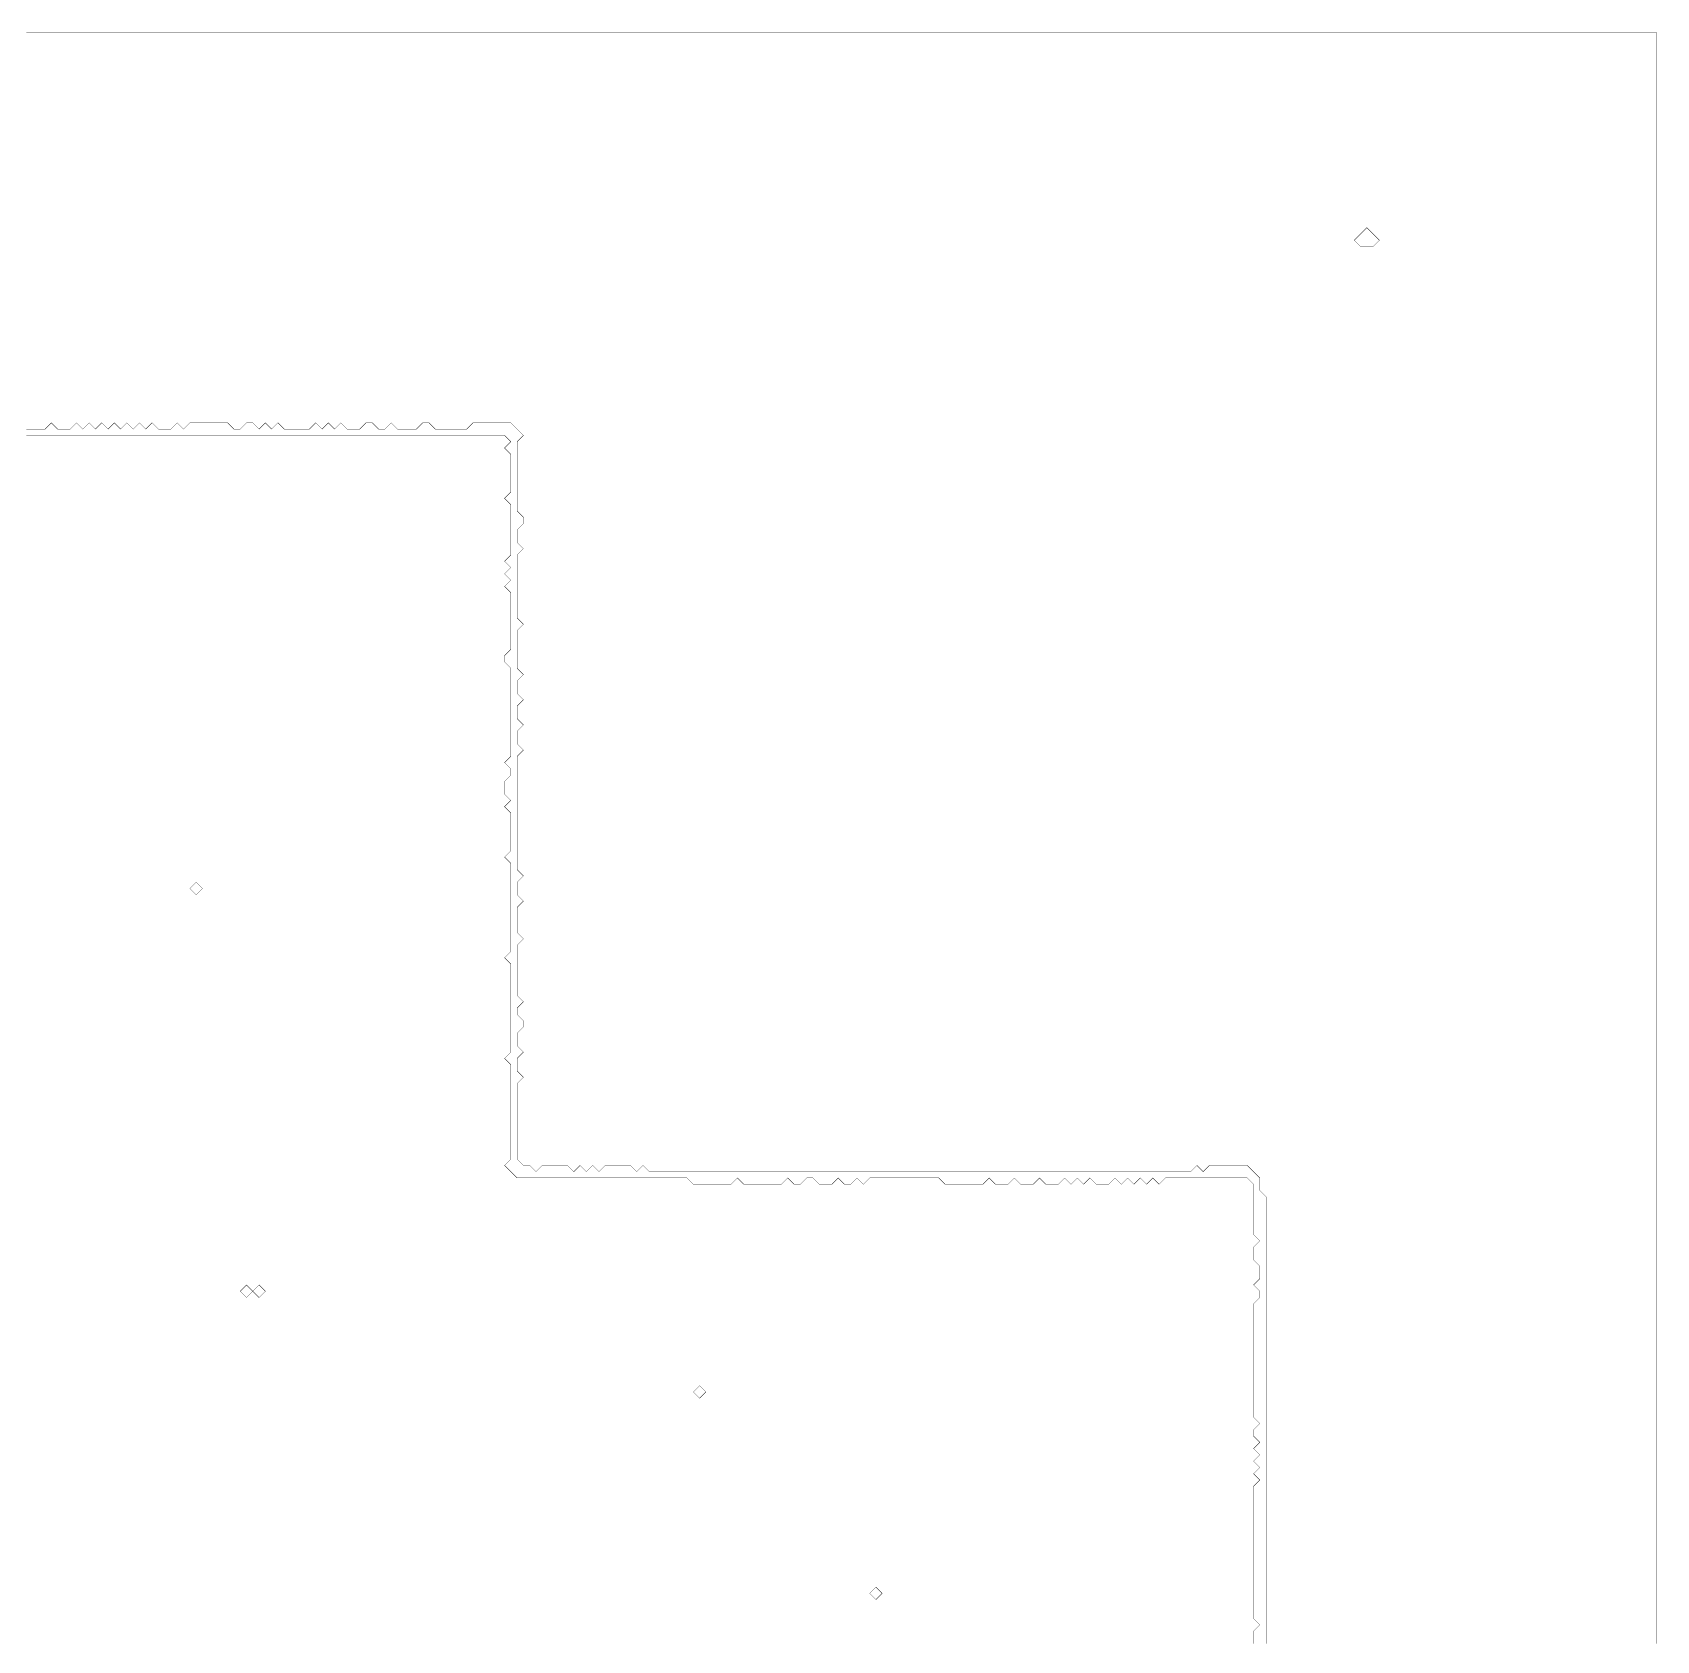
# Model space of a CAD drawing. Header units: metres. Extents: x 0 to 4911, y -4911 to 0.
# Drawn here: x 2431 to 4911, y -2455 to 0 of the extents above; entities that cross this region are included whole.
import ezdxf

# ---------------------------------------------------------------- set-up
doc = ezdxf.new("R2010")
doc.units = ezdxf.units.M
doc.layers.add('conductor', color=1, linetype='Continuous')
doc.layers.add('substrate', color=5, linetype='Continuous')

msp = doc.modelspace()

# ---------------------------------------------------------------- linework, layer by layer
at = {"layer": 'conductor', "const_width": 0.5}
msp.add_lwpolyline([(4295.390625, -2460), (4295.390625, -2450.390625), (4295.390625, -2440.78125), (4305, -2431.171875), (4295.390625, -2421.5625), (4295.390625, -2411.953125), (4295.390625, -2402.34375), (4295.390625, -2392.734375), (4295.390625, -2383.125), (4295.390625, -2373.515625), (4295.390625, -2363.90625), (4295.390625, -2354.296875), (4295.390625, -2344.6875), (4295.390625, -2335.078125), (4295.390625, -2325.46875), (4295.390625, -2315.859375), (4295.390625, -2306.25), (4295.390625, -2296.640625), (4295.390625, -2287.03125), (4295.390625, -2277.421875), (4295.390625, -2267.8125), (4295.390625, -2258.203125), (4295.390625, -2248.59375), (4295.390625, -2238.984375), (4295.390625, -2229.375), (4295.390625, -2219.765625), (4305, -2210.15625), (4295.390625, -2200.546875), (4305, -2190.9375), (4295.390625, -2181.328125), (4305, -2171.71875), (4295.390625, -2162.109375), (4305, -2152.5), (4295.390625, -2142.890625), (4295.390625, -2133.28125), (4305, -2123.671875), (4295.390625, -2114.0625), (4295.390625, -2104.453125), (4295.390625, -2094.84375), (4295.390625, -2085.234375), (4295.390625, -2075.625), (4295.390625, -2066.015625), (4295.390625, -2056.40625), (4295.390625, -2046.796875), (4295.390625, -2037.1875), (4295.390625, -2027.578125), (4295.390625, -2017.96875), (4295.390625, -2008.359375), (4295.390625, -1998.75), (4295.390625, -1989.140625), (4295.390625, -1979.53125), (4295.390625, -1969.921875), (4295.390625, -1960.3125), (4295.390625, -1950.703125), (4295.390625, -1941.09375), (4305, -1931.484375), (4305, -1921.875), (4295.390625, -1912.265625), (4305, -1902.65625), (4305, -1893.046875), (4305, -1883.4375), (4295.390625, -1873.828125), (4295.390625, -1864.21875), (4295.390625, -1854.609375), (4305, -1845), (4295.390625, -1835.390625), (4295.390625, -1825.78125), (4295.390625, -1816.171875), (4295.390625, -1806.5625), (4295.390625, -1796.953125), (4295.390625, -1787.34375), (4295.390625, -1777.734375), (4295.390625, -1768.125), (4295.390625, -1758.515625), (4285.78125, -1748.90625), (4276.171875, -1748.90625), (4266.5625, -1748.90625), (4256.953125, -1748.90625), (4247.34375, -1748.90625), (4237.734375, -1748.90625), (4228.125, -1748.90625), (4218.515625, -1748.90625), (4208.90625, -1748.90625), (4199.296875, -1748.90625), (4189.6875, -1748.90625), (4180.078125, -1748.90625), (4170.46875, -1748.90625), (4160.859375, -1748.90625), (4151.25, -1758.515625), (4141.640625, -1748.90625), (4132.03125, -1758.515625), (4122.421875, -1748.90625), (4112.8125, -1758.515625), (4103.203125, -1748.90625), (4093.59375, -1758.515625), (4083.984375, -1748.90625), (4074.375, -1758.515625), (4064.765625, -1758.515625), (4055.15625, -1758.515625), (4045.546875, -1748.90625), (4035.9375, -1758.515625), (4026.328125, -1748.90625), (4016.71875, -1758.515625), (4007.109375, -1748.90625), (3997.5, -1758.515625), (3987.890625, -1758.515625), (3978.28125, -1758.515625), (3968.671875, -1748.90625), (3959.0625, -1758.515625), (3949.453125, -1758.515625), (3939.84375, -1758.515625), (3930.234375, -1748.90625), (3920.625, -1758.515625), (3911.015625, -1758.515625), (3901.40625, -1758.515625), (3891.796875, -1748.90625), (3882.1875, -1758.515625), (3872.578125, -1758.515625), (3862.96875, -1758.515625), (3853.359375, -1758.515625), (3843.75, -1758.515625), (3834.140625, -1758.515625), (3824.53125, -1758.515625), (3814.921875, -1748.90625), (3805.3125, -1748.90625), (3795.703125, -1748.90625), (3786.09375, -1748.90625), (3776.484375, -1748.90625), (3766.875, -1748.90625), (3757.265625, -1748.90625), (3747.65625, -1748.90625), (3738.046875, -1748.90625), (3728.4375, -1748.90625), (3718.828125, -1748.90625), (3709.21875, -1748.90625), (3699.609375, -1758.515625), (3690, -1748.90625), (3680.390625, -1758.515625), (3670.78125, -1758.515625), (3661.171875, -1748.90625), (3651.5625, -1758.515625), (3641.953125, -1758.515625), (3632.34375, -1758.515625), (3622.734375, -1748.90625), (3613.125, -1748.90625), (3603.515625, -1758.515625), (3593.90625, -1758.515625), (3584.296875, -1748.90625), (3574.6875, -1758.515625), (3565.078125, -1758.515625), (3555.46875, -1758.515625), (3545.859375, -1758.515625), (3536.25, -1758.515625), (3526.640625, -1758.515625), (3517.03125, -1758.515625), (3507.421875, -1748.90625), (3497.8125, -1758.515625), (3488.203125, -1758.515625), (3478.59375, -1758.515625), (3468.984375, -1758.515625), (3459.375, -1758.515625), (3449.765625, -1758.515625), (3440.15625, -1758.515625), (3430.546875, -1748.90625), (3420.9375, -1748.90625), (3411.328125, -1748.90625), (3401.71875, -1748.90625), (3392.109375, -1748.90625), (3382.5, -1748.90625), (3372.890625, -1748.90625), (3363.28125, -1748.90625), (3353.671875, -1748.90625), (3344.0625, -1748.90625), (3334.453125, -1748.90625), (3324.84375, -1748.90625), (3315.234375, -1748.90625), (3305.625, -1748.90625), (3296.015625, -1748.90625), (3286.40625, -1748.90625), (3276.796875, -1748.90625), (3267.1875, -1748.90625), (3257.578125, -1748.90625), (3247.96875, -1748.90625), (3238.359375, -1748.90625), (3228.75, -1748.90625), (3219.140625, -1748.90625), (3209.53125, -1748.90625), (3199.921875, -1748.90625), (3190.3125, -1748.90625), (3180.703125, -1748.90625), (3171.09375, -1748.90625), (3161.484375, -1739.296875), (3151.875, -1729.6875), (3161.484375, -1720.078125), (3161.484375, -1710.46875), (3161.484375, -1700.859375), (3161.484375, -1691.25), (3161.484375, -1681.640625), (3161.484375, -1672.03125), (3161.484375, -1662.421875), (3161.484375, -1652.8125), (3161.484375, -1643.203125), (3161.484375, -1633.59375), (3161.484375, -1623.984375), (3161.484375, -1614.375), (3161.484375, -1604.765625), (3161.484375, -1595.15625), (3161.484375, -1585.546875), (3161.484375, -1575.9375), (3151.875, -1566.328125), (3161.484375, -1556.71875), (3161.484375, -1547.109375), (3161.484375, -1537.5), (3161.484375, -1527.890625), (3161.484375, -1518.28125), (3161.484375, -1508.671875), (3161.484375, -1499.0625), (3161.484375, -1489.453125), (3161.484375, -1479.84375), (3161.484375, -1470.234375), (3161.484375, -1460.625), (3161.484375, -1451.015625), (3161.484375, -1441.40625), (3161.484375, -1431.796875), (3161.484375, -1422.1875), (3151.875, -1412.578125), (3161.484375, -1402.96875), (3161.484375, -1393.359375), (3161.484375, -1383.75), (3161.484375, -1374.140625), (3161.484375, -1364.53125), (3161.484375, -1354.921875), (3161.484375, -1345.3125), (3161.484375, -1335.703125), (3161.484375, -1326.09375), (3161.484375, -1316.484375), (3161.484375, -1306.875), (3161.484375, -1297.265625), (3161.484375, -1287.65625), (3161.484375, -1278.046875), (3161.484375, -1268.4375), (3151.875, -1258.828125), (3161.484375, -1249.21875), (3161.484375, -1239.609375), (3161.484375, -1230), (3161.484375, -1220.390625), (3161.484375, -1210.78125), (3161.484375, -1201.171875), (3161.484375, -1191.5625), (3151.875, -1181.953125), (3161.484375, -1172.34375), (3151.875, -1162.734375), (3151.875, -1153.125), (3151.875, -1143.515625), (3161.484375, -1133.90625), (3161.484375, -1124.296875), (3151.875, -1114.6875), (3161.484375, -1105.078125), (3161.484375, -1095.46875), (3161.484375, -1085.859375), (3161.484375, -1076.25), (3161.484375, -1066.640625), (3161.484375, -1057.03125), (3161.484375, -1047.421875), (3161.484375, -1037.8125), (3161.484375, -1028.203125), (3161.484375, -1018.59375), (3161.484375, -1008.984375), (3161.484375, -999.375), (3161.484375, -989.765625), (3161.484375, -980.15625), (3161.484375, -970.546875), (3151.875, -960.9375), (3151.875, -951.328125), (3161.484375, -941.71875), (3161.484375, -932.109375), (3161.484375, -922.5), (3161.484375, -912.890625), (3161.484375, -903.28125), (3161.484375, -893.671875), (3161.484375, -884.0625), (3161.484375, -874.453125), (3161.484375, -864.84375), (3161.484375, -855.234375), (3151.875, -845.625), (3161.484375, -836.015625), (3151.875, -826.40625), (3161.484375, -816.796875), (3151.875, -807.1875), (3161.484375, -797.578125), (3161.484375, -787.96875), (3161.484375, -778.359375), (3161.484375, -768.75), (3161.484375, -759.140625), (3161.484375, -749.53125), (3161.484375, -739.921875), (3161.484375, -730.3125), (3161.484375, -720.703125), (3151.875, -711.09375), (3161.484375, -701.484375), (3161.484375, -691.875), (3161.484375, -682.265625), (3161.484375, -672.65625), (3161.484375, -663.046875), (3161.484375, -653.4375), (3161.484375, -643.828125), (3151.875, -634.21875), (3161.484375, -624.609375), (3151.875, -615), (3142.265625, -615), (3132.65625, -615), (3123.046875, -615), (3113.4375, -615), (3103.828125, -615), (3094.21875, -615), (3084.609375, -615), (3075, -615), (3065.390625, -615), (3055.78125, -615), (3046.171875, -615), (3036.5625, -615), (3026.953125, -615), (3017.34375, -615), (3007.734375, -615), (2998.125, -615), (2988.515625, -615), (2978.90625, -615), (2969.296875, -615), (2959.6875, -615), (2950.078125, -615), (2940.46875, -615), (2930.859375, -615), (2921.25, -615), (2911.640625, -615), (2902.03125, -615), (2892.421875, -615), (2882.8125, -615), (2873.203125, -615), (2863.59375, -615), (2853.984375, -615), (2844.375, -615), (2834.765625, -615), (2825.15625, -615), (2815.546875, -615), (2805.9375, -615), (2796.328125, -615), (2786.71875, -615), (2777.109375, -615), (2767.5, -615), (2757.890625, -615), (2748.28125, -615), (2738.671875, -615), (2729.0625, -615), (2719.453125, -615), (2709.84375, -615), (2700.234375, -615), (2690.625, -615), (2681.015625, -615), (2671.40625, -615), (2661.796875, -615), (2652.1875, -615), (2642.578125, -615), (2632.96875, -615), (2623.359375, -615), (2613.75, -615), (2604.140625, -615), (2594.53125, -615), (2584.921875, -615), (2575.3125, -615), (2565.703125, -615), (2556.09375, -615), (2546.484375, -615), (2536.875, -615), (2527.265625, -615), (2517.65625, -615), (2508.046875, -615), (2498.4375, -615), (2488.828125, -615), (2479.21875, -615), (2469.609375, -615), (2460, -615), (2450.390625, -615), (2440.78125, -615), (2431.171875, -615), (2421.5625, -615)], dxfattribs=at)
for points in [[(2671.40625, -1306.875), (2681.015625, -1297.265625), (2690.625, -1306.875), (2681.015625, -1316.484375)], [(2748.28125, -1921.875), (2757.890625, -1912.265625), (2767.5, -1921.875), (2757.890625, -1931.484375)], [(2767.5, -1921.875), (2777.109375, -1912.265625), (2786.71875, -1921.875), (2777.109375, -1931.484375)], [(3440.15625, -2075.625), (3449.765625, -2066.015625), (3459.375, -2075.625), (3449.765625, -2085.234375)], [(3709.21875, -2383.125), (3718.828125, -2373.515625), (3728.4375, -2383.125), (3718.828125, -2392.734375)]]:
    msp.add_lwpolyline(points, close=True, dxfattribs=at)
at = {"layer": 'substrate', "const_width": 0.5}
for points in [[(4910.390625, -2460), (4910.390625, -2450.390625), (4910.390625, -2440.78125), (4910.390625, -2431.171875), (4910.390625, -2421.5625), (4910.390625, -2411.953125), (4910.390625, -2402.34375), (4910.390625, -2392.734375), (4910.390625, -2383.125), (4910.390625, -2373.515625), (4910.390625, -2363.90625), (4910.390625, -2354.296875), (4910.390625, -2344.6875), (4910.390625, -2335.078125), (4910.390625, -2325.46875), (4910.390625, -2315.859375), (4910.390625, -2306.25), (4910.390625, -2296.640625), (4910.390625, -2287.03125), (4910.390625, -2277.421875), (4910.390625, -2267.8125), (4910.390625, -2258.203125), (4910.390625, -2248.59375), (4910.390625, -2238.984375), (4910.390625, -2229.375), (4910.390625, -2219.765625), (4910.390625, -2210.15625), (4910.390625, -2200.546875), (4910.390625, -2190.9375), (4910.390625, -2181.328125), (4910.390625, -2171.71875), (4910.390625, -2162.109375), (4910.390625, -2152.5), (4910.390625, -2142.890625), (4910.390625, -2133.28125), (4910.390625, -2123.671875), (4910.390625, -2114.0625), (4910.390625, -2104.453125), (4910.390625, -2094.84375), (4910.390625, -2085.234375), (4910.390625, -2075.625), (4910.390625, -2066.015625), (4910.390625, -2056.40625), (4910.390625, -2046.796875), (4910.390625, -2037.1875), (4910.390625, -2027.578125), (4910.390625, -2017.96875), (4910.390625, -2008.359375), (4910.390625, -1998.75), (4910.390625, -1989.140625), (4910.390625, -1979.53125), (4910.390625, -1969.921875), (4910.390625, -1960.3125), (4910.390625, -1950.703125), (4910.390625, -1941.09375), (4910.390625, -1931.484375), (4910.390625, -1921.875), (4910.390625, -1912.265625), (4910.390625, -1902.65625), (4910.390625, -1893.046875), (4910.390625, -1883.4375), (4910.390625, -1873.828125), (4910.390625, -1864.21875), (4910.390625, -1854.609375), (4910.390625, -1845), (4910.390625, -1835.390625), (4910.390625, -1825.78125), (4910.390625, -1816.171875), (4910.390625, -1806.5625), (4910.390625, -1796.953125), (4910.390625, -1787.34375), (4910.390625, -1777.734375), (4910.390625, -1768.125), (4910.390625, -1758.515625), (4910.390625, -1748.90625), (4910.390625, -1739.296875), (4910.390625, -1729.6875), (4910.390625, -1720.078125), (4910.390625, -1710.46875), (4910.390625, -1700.859375), (4910.390625, -1691.25), (4910.390625, -1681.640625), (4910.390625, -1672.03125), (4910.390625, -1662.421875), (4910.390625, -1652.8125), (4910.390625, -1643.203125), (4910.390625, -1633.59375), (4910.390625, -1623.984375), (4910.390625, -1614.375), (4910.390625, -1604.765625), (4910.390625, -1595.15625), (4910.390625, -1585.546875), (4910.390625, -1575.9375), (4910.390625, -1566.328125), (4910.390625, -1556.71875), (4910.390625, -1547.109375), (4910.390625, -1537.5), (4910.390625, -1527.890625), (4910.390625, -1518.28125), (4910.390625, -1508.671875), (4910.390625, -1499.0625), (4910.390625, -1489.453125), (4910.390625, -1479.84375), (4910.390625, -1470.234375), (4910.390625, -1460.625), (4910.390625, -1451.015625), (4910.390625, -1441.40625), (4910.390625, -1431.796875), (4910.390625, -1422.1875), (4910.390625, -1412.578125), (4910.390625, -1402.96875), (4910.390625, -1393.359375), (4910.390625, -1383.75), (4910.390625, -1374.140625), (4910.390625, -1364.53125), (4910.390625, -1354.921875), (4910.390625, -1345.3125), (4910.390625, -1335.703125), (4910.390625, -1326.09375), (4910.390625, -1316.484375), (4910.390625, -1306.875), (4910.390625, -1297.265625), (4910.390625, -1287.65625), (4910.390625, -1278.046875), (4910.390625, -1268.4375), (4910.390625, -1258.828125), (4910.390625, -1249.21875), (4910.390625, -1239.609375), (4910.390625, -1230), (4910.390625, -1220.390625), (4910.390625, -1210.78125), (4910.390625, -1201.171875), (4910.390625, -1191.5625), (4910.390625, -1181.953125), (4910.390625, -1172.34375), (4910.390625, -1162.734375), (4910.390625, -1153.125), (4910.390625, -1143.515625), (4910.390625, -1133.90625), (4910.390625, -1124.296875), (4910.390625, -1114.6875), (4910.390625, -1105.078125), (4910.390625, -1095.46875), (4910.390625, -1085.859375), (4910.390625, -1076.25), (4910.390625, -1066.640625), (4910.390625, -1057.03125), (4910.390625, -1047.421875), (4910.390625, -1037.8125), (4910.390625, -1028.203125), (4910.390625, -1018.59375), (4910.390625, -1008.984375), (4910.390625, -999.375), (4910.390625, -989.765625), (4910.390625, -980.15625), (4910.390625, -970.546875), (4910.390625, -960.9375), (4910.390625, -951.328125), (4910.390625, -941.71875), (4910.390625, -932.109375), (4910.390625, -922.5), (4910.390625, -912.890625), (4910.390625, -903.28125), (4910.390625, -893.671875), (4910.390625, -884.0625), (4910.390625, -874.453125), (4910.390625, -864.84375), (4910.390625, -855.234375), (4910.390625, -845.625), (4910.390625, -836.015625), (4910.390625, -826.40625), (4910.390625, -816.796875), (4910.390625, -807.1875), (4910.390625, -797.578125), (4910.390625, -787.96875), (4910.390625, -778.359375), (4910.390625, -768.75), (4910.390625, -759.140625), (4910.390625, -749.53125), (4910.390625, -739.921875), (4910.390625, -730.3125), (4910.390625, -720.703125), (4910.390625, -711.09375), (4910.390625, -701.484375), (4910.390625, -691.875), (4910.390625, -682.265625), (4910.390625, -672.65625), (4910.390625, -663.046875), (4910.390625, -653.4375), (4910.390625, -643.828125), (4910.390625, -634.21875), (4910.390625, -624.609375), (4910.390625, -615), (4910.390625, -605.390625), (4910.390625, -595.78125), (4910.390625, -586.171875), (4910.390625, -576.5625), (4910.390625, -566.953125), (4910.390625, -557.34375), (4910.390625, -547.734375), (4910.390625, -538.125), (4910.390625, -528.515625), (4910.390625, -518.90625), (4910.390625, -509.296875), (4910.390625, -499.6875), (4910.390625, -490.078125), (4910.390625, -480.46875), (4910.390625, -470.859375), (4910.390625, -461.25), (4910.390625, -451.640625), (4910.390625, -442.03125), (4910.390625, -432.421875), (4910.390625, -422.8125), (4910.390625, -413.203125), (4910.390625, -403.59375), (4910.390625, -393.984375), (4910.390625, -384.375), (4910.390625, -374.765625), (4910.390625, -365.15625), (4910.390625, -355.546875), (4910.390625, -345.9375), (4910.390625, -336.328125), (4910.390625, -326.71875), (4910.390625, -317.109375), (4910.390625, -307.5), (4910.390625, -297.890625), (4910.390625, -288.28125), (4910.390625, -278.671875), (4910.390625, -269.0625), (4910.390625, -259.453125), (4910.390625, -249.84375), (4910.390625, -240.234375), (4910.390625, -230.625), (4910.390625, -221.015625), (4910.390625, -211.40625), (4910.390625, -201.796875), (4910.390625, -192.1875), (4910.390625, -182.578125), (4910.390625, -172.96875), (4910.390625, -163.359375), (4910.390625, -153.75), (4910.390625, -144.140625), (4910.390625, -134.53125), (4910.390625, -124.921875), (4910.390625, -115.3125), (4910.390625, -105.703125), (4910.390625, -96.09375), (4910.390625, -86.484375), (4910.390625, -76.875), (4910.390625, -67.265625), (4910.390625, -57.65625), (4910.390625, -48.046875), (4910.390625, -38.4375), (4910.390625, -28.828125), (4910.390625, -19.21875), (4910.390625, -9.609375), (4910.390625, 0), (4900.78125, 0), (4891.171875, 0), (4881.5625, 0), (4871.953125, 0), (4862.34375, 0), (4852.734375, 0), (4843.125, 0), (4833.515625, 0), (4823.90625, 0), (4814.296875, 0), (4804.6875, 0), (4795.078125, 0), (4785.46875, 0), (4775.859375, 0), (4766.25, 0), (4756.640625, 0), (4747.03125, 0), (4737.421875, 0), (4727.8125, 0), (4718.203125, 0), (4708.59375, 0), (4698.984375, 0), (4689.375, 0), (4679.765625, 0), (4670.15625, 0), (4660.546875, 0), (4650.9375, 0), (4641.328125, 0), (4631.71875, 0), (4622.109375, 0), (4612.5, 0), (4602.890625, 0), (4593.28125, 0), (4583.671875, 0), (4574.0625, 0), (4564.453125, 0), (4554.84375, 0), (4545.234375, 0), (4535.625, 0), (4526.015625, 0), (4516.40625, 0), (4506.796875, 0), (4497.1875, 0), (4487.578125, 0), (4477.96875, 0), (4468.359375, 0), (4458.75, 0), (4449.140625, 0), (4439.53125, 0), (4429.921875, 0), (4420.3125, 0), (4410.703125, 0), (4401.09375, 0), (4391.484375, 0), (4381.875, 0), (4372.265625, 0), (4362.65625, 0), (4353.046875, 0), (4343.4375, 0), (4333.828125, 0), (4324.21875, 0), (4314.609375, 0), (4305, 0), (4295.390625, 0), (4285.78125, 0), (4276.171875, 0), (4266.5625, 0), (4256.953125, 0), (4247.34375, 0), (4237.734375, 0), (4228.125, 0), (4218.515625, 0), (4208.90625, 0), (4199.296875, 0), (4189.6875, 0), (4180.078125, 0), (4170.46875, 0), (4160.859375, 0), (4151.25, 0), (4141.640625, 0), (4132.03125, 0), (4122.421875, 0), (4112.8125, 0), (4103.203125, 0), (4093.59375, 0), (4083.984375, 0), (4074.375, 0), (4064.765625, 0), (4055.15625, 0), (4045.546875, 0), (4035.9375, 0), (4026.328125, 0), (4016.71875, 0), (4007.109375, 0), (3997.5, 0), (3987.890625, 0), (3978.28125, 0), (3968.671875, 0), (3959.0625, 0), (3949.453125, 0), (3939.84375, 0), (3930.234375, 0), (3920.625, 0), (3911.015625, 0), (3901.40625, 0), (3891.796875, 0), (3882.1875, 0), (3872.578125, 0), (3862.96875, 0), (3853.359375, 0), (3843.75, 0), (3834.140625, 0), (3824.53125, 0), (3814.921875, 0), (3805.3125, 0), (3795.703125, 0), (3786.09375, 0), (3776.484375, 0), (3766.875, 0), (3757.265625, 0), (3747.65625, 0), (3738.046875, 0), (3728.4375, 0), (3718.828125, 0), (3709.21875, 0), (3699.609375, 0), (3690, 0), (3680.390625, 0), (3670.78125, 0), (3661.171875, 0), (3651.5625, 0), (3641.953125, 0), (3632.34375, 0), (3622.734375, 0), (3613.125, 0), (3603.515625, 0), (3593.90625, 0), (3584.296875, 0), (3574.6875, 0), (3565.078125, 0), (3555.46875, 0), (3545.859375, 0), (3536.25, 0), (3526.640625, 0), (3517.03125, 0), (3507.421875, 0), (3497.8125, 0), (3488.203125, 0), (3478.59375, 0), (3468.984375, 0), (3459.375, 0), (3449.765625, 0), (3440.15625, 0), (3430.546875, 0), (3420.9375, 0), (3411.328125, 0), (3401.71875, 0), (3392.109375, 0), (3382.5, 0), (3372.890625, 0), (3363.28125, 0), (3353.671875, 0), (3344.0625, 0), (3334.453125, 0), (3324.84375, 0), (3315.234375, 0), (3305.625, 0), (3296.015625, 0), (3286.40625, 0), (3276.796875, 0), (3267.1875, 0), (3257.578125, 0), (3247.96875, 0), (3238.359375, 0), (3228.75, 0), (3219.140625, 0), (3209.53125, 0), (3199.921875, 0), (3190.3125, 0), (3180.703125, 0), (3171.09375, 0), (3161.484375, 0), (3151.875, 0), (3142.265625, 0), (3132.65625, 0), (3123.046875, 0), (3113.4375, 0), (3103.828125, 0), (3094.21875, 0), (3084.609375, 0), (3075, 0), (3065.390625, 0), (3055.78125, 0), (3046.171875, 0), (3036.5625, 0), (3026.953125, 0), (3017.34375, 0), (3007.734375, 0), (2998.125, 0), (2988.515625, 0), (2978.90625, 0), (2969.296875, 0), (2959.6875, 0), (2950.078125, 0), (2940.46875, 0), (2930.859375, 0), (2921.25, 0), (2911.640625, 0), (2902.03125, 0), (2892.421875, 0), (2882.8125, 0), (2873.203125, 0), (2863.59375, 0), (2853.984375, 0), (2844.375, 0), (2834.765625, 0), (2825.15625, 0), (2815.546875, 0), (2805.9375, 0), (2796.328125, 0), (2786.71875, 0), (2777.109375, 0), (2767.5, 0), (2757.890625, 0), (2748.28125, 0), (2738.671875, 0), (2729.0625, 0), (2719.453125, 0), (2709.84375, 0), (2700.234375, 0), (2690.625, 0), (2681.015625, 0), (2671.40625, 0), (2661.796875, 0), (2652.1875, 0), (2642.578125, 0), (2632.96875, 0), (2623.359375, 0), (2613.75, 0), (2604.140625, 0), (2594.53125, 0), (2584.921875, 0), (2575.3125, 0), (2565.703125, 0), (2556.09375, 0), (2546.484375, 0), (2536.875, 0), (2527.265625, 0), (2517.65625, 0), (2508.046875, 0), (2498.4375, 0), (2488.828125, 0), (2479.21875, 0), (2469.609375, 0), (2460, 0), (2450.390625, 0), (2440.78125, 0), (2431.171875, 0), (2421.5625, 0)], [(2421.5625, -605.390625), (2431.171875, -605.390625), (2440.78125, -605.390625), (2450.390625, -605.390625), (2460, -595.78125), (2469.609375, -605.390625), (2479.21875, -605.390625), (2488.828125, -605.390625), (2498.4375, -595.78125), (2508.046875, -605.390625), (2517.65625, -595.78125), (2527.265625, -605.390625), (2536.875, -595.78125), (2546.484375, -605.390625), (2556.09375, -595.78125), (2565.703125, -605.390625), (2575.3125, -595.78125), (2584.921875, -605.390625), (2594.53125, -595.78125), (2604.140625, -605.390625), (2613.75, -595.78125), (2623.359375, -605.390625), (2632.96875, -605.390625), (2642.578125, -605.390625), (2652.1875, -595.78125), (2661.796875, -605.390625), (2671.40625, -595.78125), (2681.015625, -595.78125), (2690.625, -595.78125), (2700.234375, -595.78125), (2709.84375, -595.78125), (2719.453125, -595.78125), (2729.0625, -595.78125), (2738.671875, -605.390625), (2748.28125, -605.390625), (2757.890625, -595.78125), (2767.5, -595.78125), (2777.109375, -605.390625), (2786.71875, -595.78125), (2796.328125, -605.390625), (2805.9375, -595.78125), (2815.546875, -605.390625), (2825.15625, -605.390625), (2834.765625, -605.390625), (2844.375, -605.390625), (2853.984375, -605.390625), (2863.59375, -595.78125), (2873.203125, -605.390625), (2882.8125, -595.78125), (2892.421875, -605.390625), (2902.03125, -595.78125), (2911.640625, -605.390625), (2921.25, -605.390625), (2930.859375, -605.390625), (2940.46875, -595.78125), (2950.078125, -595.78125), (2959.6875, -605.390625), (2969.296875, -605.390625), (2978.90625, -595.78125), (2988.515625, -605.390625), (2998.125, -605.390625), (3007.734375, -605.390625), (3017.34375, -605.390625), (3026.953125, -595.78125), (3036.5625, -595.78125), (3046.171875, -605.390625), (3055.78125, -605.390625), (3065.390625, -605.390625), (3075, -605.390625), (3084.609375, -605.390625), (3094.21875, -605.390625), (3103.828125, -595.78125), (3113.4375, -595.78125), (3123.046875, -595.78125), (3132.65625, -595.78125), (3142.265625, -595.78125), (3151.875, -595.78125), (3161.484375, -595.78125), (3171.09375, -605.390625), (3180.703125, -615), (3171.09375, -624.609375), (3171.09375, -634.21875), (3171.09375, -643.828125), (3171.09375, -653.4375), (3171.09375, -663.046875), (3171.09375, -672.65625), (3171.09375, -682.265625), (3171.09375, -691.875), (3171.09375, -701.484375), (3171.09375, -711.09375), (3171.09375, -720.703125), (3171.09375, -730.3125), (3180.703125, -739.921875), (3180.703125, -749.53125), (3171.09375, -759.140625), (3171.09375, -768.75), (3171.09375, -778.359375), (3180.703125, -787.96875), (3171.09375, -797.578125), (3171.09375, -807.1875), (3171.09375, -816.796875), (3171.09375, -826.40625), (3171.09375, -836.015625), (3171.09375, -845.625), (3171.09375, -855.234375), (3171.09375, -864.84375), (3171.09375, -874.453125), (3171.09375, -884.0625), (3171.09375, -893.671875), (3180.703125, -903.28125), (3171.09375, -912.890625), (3171.09375, -922.5), (3171.09375, -932.109375), (3171.09375, -941.71875), (3171.09375, -951.328125), (3171.09375, -960.9375), (3171.09375, -970.546875), (3180.703125, -980.15625), (3171.09375, -989.765625), (3171.09375, -999.375), (3171.09375, -1008.984375), (3180.703125, -1018.59375), (3171.09375, -1028.203125), (3171.09375, -1037.8125), (3171.09375, -1047.421875), (3180.703125, -1057.03125), (3171.09375, -1066.640625), (3171.09375, -1076.25), (3171.09375, -1085.859375), (3180.703125, -1095.46875), (3171.09375, -1105.078125), (3171.09375, -1114.6875), (3171.09375, -1124.296875), (3171.09375, -1133.90625), (3171.09375, -1143.515625), (3171.09375, -1153.125), (3171.09375, -1162.734375), (3171.09375, -1172.34375), (3171.09375, -1181.953125), (3171.09375, -1191.5625), (3171.09375, -1201.171875), (3171.09375, -1210.78125), (3171.09375, -1220.390625), (3171.09375, -1230), (3171.09375, -1239.609375), (3171.09375, -1249.21875), (3171.09375, -1258.828125), (3171.09375, -1268.4375), (3171.09375, -1278.046875), (3180.703125, -1287.65625), (3171.09375, -1297.265625), (3171.09375, -1306.875), (3171.09375, -1316.484375), (3180.703125, -1326.09375), (3171.09375, -1335.703125), (3171.09375, -1345.3125), (3171.09375, -1354.921875), (3171.09375, -1364.53125), (3171.09375, -1374.140625), (3180.703125, -1383.75), (3171.09375, -1393.359375), (3171.09375, -1402.96875), (3171.09375, -1412.578125), (3171.09375, -1422.1875), (3171.09375, -1431.796875), (3171.09375, -1441.40625), (3171.09375, -1451.015625), (3171.09375, -1460.625), (3171.09375, -1470.234375), (3180.703125, -1479.84375), (3171.09375, -1489.453125), (3171.09375, -1499.0625), (3180.703125, -1508.671875), (3180.703125, -1518.28125), (3171.09375, -1527.890625), (3171.09375, -1537.5), (3171.09375, -1547.109375), (3180.703125, -1556.71875), (3171.09375, -1566.328125), (3171.09375, -1575.9375), (3171.09375, -1585.546875), (3180.703125, -1595.15625), (3171.09375, -1604.765625), (3171.09375, -1614.375), (3171.09375, -1623.984375), (3171.09375, -1633.59375), (3171.09375, -1643.203125), (3171.09375, -1652.8125), (3171.09375, -1662.421875), (3171.09375, -1672.03125), (3171.09375, -1681.640625), (3171.09375, -1691.25), (3171.09375, -1700.859375), (3171.09375, -1710.46875), (3171.09375, -1720.078125), (3180.703125, -1729.6875), (3190.3125, -1729.6875), (3199.921875, -1739.296875), (3209.53125, -1729.6875), (3219.140625, -1729.6875), (3228.75, -1729.6875), (3238.359375, -1729.6875), (3247.96875, -1729.6875), (3257.578125, -1739.296875), (3267.1875, -1729.6875), (3276.796875, -1739.296875), (3286.40625, -1729.6875), (3296.015625, -1739.296875), (3305.625, -1729.6875), (3315.234375, -1729.6875), (3324.84375, -1729.6875), (3334.453125, -1729.6875), (3344.0625, -1729.6875), (3353.671875, -1739.296875), (3363.28125, -1729.6875), (3372.890625, -1739.296875), (3382.5, -1739.296875), (3392.109375, -1739.296875), (3401.71875, -1739.296875), (3411.328125, -1739.296875), (3420.9375, -1739.296875), (3430.546875, -1739.296875), (3440.15625, -1739.296875), (3449.765625, -1739.296875), (3459.375, -1739.296875), (3468.984375, -1739.296875), (3478.59375, -1739.296875), (3488.203125, -1739.296875), (3497.8125, -1739.296875), (3507.421875, -1739.296875), (3517.03125, -1739.296875), (3526.640625, -1739.296875), (3536.25, -1739.296875), (3545.859375, -1739.296875), (3555.46875, -1739.296875), (3565.078125, -1739.296875), (3574.6875, -1739.296875), (3584.296875, -1739.296875), (3593.90625, -1739.296875), (3603.515625, -1739.296875), (3613.125, -1739.296875), (3622.734375, -1739.296875), (3632.34375, -1739.296875), (3641.953125, -1739.296875), (3651.5625, -1739.296875), (3661.171875, -1739.296875), (3670.78125, -1739.296875), (3680.390625, -1739.296875), (3690, -1739.296875), (3699.609375, -1739.296875), (3709.21875, -1739.296875), (3718.828125, -1739.296875), (3728.4375, -1739.296875), (3738.046875, -1739.296875), (3747.65625, -1739.296875), (3757.265625, -1739.296875), (3766.875, -1739.296875), (3776.484375, -1739.296875), (3786.09375, -1739.296875), (3795.703125, -1739.296875), (3805.3125, -1739.296875), (3814.921875, -1739.296875), (3824.53125, -1739.296875), (3834.140625, -1739.296875), (3843.75, -1739.296875), (3853.359375, -1739.296875), (3862.96875, -1739.296875), (3872.578125, -1739.296875), (3882.1875, -1739.296875), (3891.796875, -1739.296875), (3901.40625, -1739.296875), (3911.015625, -1739.296875), (3920.625, -1739.296875), (3930.234375, -1739.296875), (3939.84375, -1739.296875), (3949.453125, -1739.296875), (3959.0625, -1739.296875), (3968.671875, -1739.296875), (3978.28125, -1739.296875), (3987.890625, -1739.296875), (3997.5, -1739.296875), (4007.109375, -1739.296875), (4016.71875, -1739.296875), (4026.328125, -1739.296875), (4035.9375, -1739.296875), (4045.546875, -1739.296875), (4055.15625, -1739.296875), (4064.765625, -1739.296875), (4074.375, -1739.296875), (4083.984375, -1739.296875), (4093.59375, -1739.296875), (4103.203125, -1739.296875), (4112.8125, -1739.296875), (4122.421875, -1739.296875), (4132.03125, -1739.296875), (4141.640625, -1739.296875), (4151.25, -1739.296875), (4160.859375, -1739.296875), (4170.46875, -1739.296875), (4180.078125, -1739.296875), (4189.6875, -1739.296875), (4199.296875, -1739.296875), (4208.90625, -1729.6875), (4218.515625, -1739.296875), (4228.125, -1729.6875), (4237.734375, -1729.6875), (4247.34375, -1729.6875), (4256.953125, -1729.6875), (4266.5625, -1729.6875), (4276.171875, -1729.6875), (4285.78125, -1729.6875), (4295.390625, -1739.296875), (4305, -1748.90625), (4305, -1758.515625), (4305, -1768.125), (4314.609375, -1777.734375), (4314.609375, -1787.34375), (4314.609375, -1796.953125), (4314.609375, -1806.5625), (4314.609375, -1816.171875), (4314.609375, -1825.78125), (4314.609375, -1835.390625), (4314.609375, -1845), (4314.609375, -1854.609375), (4314.609375, -1864.21875), (4314.609375, -1873.828125), (4314.609375, -1883.4375), (4314.609375, -1893.046875), (4314.609375, -1902.65625), (4314.609375, -1912.265625), (4314.609375, -1921.875), (4314.609375, -1931.484375), (4314.609375, -1941.09375), (4314.609375, -1950.703125), (4314.609375, -1960.3125), (4314.609375, -1969.921875), (4314.609375, -1979.53125), (4314.609375, -1989.140625), (4314.609375, -1998.75), (4314.609375, -2008.359375), (4314.609375, -2017.96875), (4314.609375, -2027.578125), (4314.609375, -2037.1875), (4314.609375, -2046.796875), (4314.609375, -2056.40625), (4314.609375, -2066.015625), (4314.609375, -2075.625), (4314.609375, -2085.234375), (4314.609375, -2094.84375), (4314.609375, -2104.453125), (4314.609375, -2114.0625), (4314.609375, -2123.671875), (4314.609375, -2133.28125), (4314.609375, -2142.890625), (4314.609375, -2152.5), (4314.609375, -2162.109375), (4314.609375, -2171.71875), (4314.609375, -2181.328125), (4314.609375, -2190.9375), (4314.609375, -2200.546875), (4314.609375, -2210.15625), (4314.609375, -2219.765625), (4314.609375, -2229.375), (4314.609375, -2238.984375), (4314.609375, -2248.59375), (4314.609375, -2258.203125), (4314.609375, -2267.8125), (4314.609375, -2277.421875), (4314.609375, -2287.03125), (4314.609375, -2296.640625), (4314.609375, -2306.25), (4314.609375, -2315.859375), (4314.609375, -2325.46875), (4314.609375, -2335.078125), (4314.609375, -2344.6875), (4314.609375, -2354.296875), (4314.609375, -2363.90625), (4314.609375, -2373.515625), (4314.609375, -2383.125), (4314.609375, -2392.734375), (4314.609375, -2402.34375), (4314.609375, -2411.953125), (4314.609375, -2421.5625), (4314.609375, -2431.171875), (4314.609375, -2440.78125), (4314.609375, -2450.390625), (4314.609375, -2460)]]:
    msp.add_lwpolyline(points, dxfattribs=at)
for points in [[(4458.75, -307.5), (4468.359375, -297.890625), (4477.96875, -307.5), (4487.578125, -317.109375), (4477.96875, -326.71875), (4468.359375, -326.71875), (4458.75, -326.71875), (4449.140625, -317.109375)], [(2681.015625, -1306.875)], [(2757.890625, -1921.875)], [(2777.109375, -1921.875)], [(3449.765625, -2075.625)], [(3718.828125, -2383.125)]]:
    msp.add_lwpolyline(points, close=True, dxfattribs=at)

doc.saveas('drawing.dxf')
